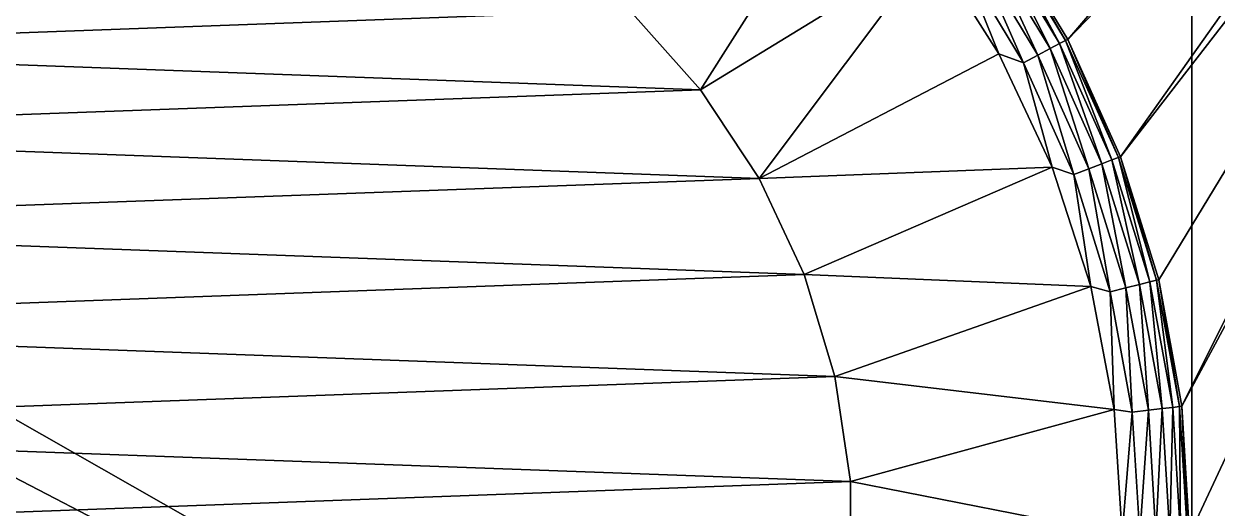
# Model space of a CAD drawing. Extents: x 464 to 15145, y 328 to 7622.
# Drawn here: x 11360 to 12993, y 4012 to 4674 of the extents above; entities that cross this region are included whole.
import ezdxf

# ---------------------------------------------------------------- set-up
doc = ezdxf.new("R2010")
doc.units = 0
doc.layers.get('0').update_dxf_attribs({"linetype": 'CONTINUOUS'})

msp = doc.modelspace()

# ---------------------------------------------------------------- linework, layer by layer
at = {"color": 7}
for points in [[(12944.7, 4150.9, -3744.1), (13577.7, 5418.1, -3744.1), (13656.6, 5475.4, -3744.1), (12944.7, 4150.9, -3744.1)], [(12944.7, 4150.9, -3744.1), (13656.6, 5475.4, -3744.1), (12955.3, 3975.2, -3744.1), (12944.7, 4150.9, -3744.1)], [(12955.3, 3975.2, -3744.1), (13656.6, 5475.4, -3744.1), (13656.6, 2475.1, -3744.1), (12955.3, 3975.2, -3744.1)], [(12860.6, 4492, -3744.1), (13488.6, 5378.4, -3744.1), (13577.7, 5418.1, -3744.1), (12860.6, 4492, -3744.1)], [(12860.6, 4492, -3744.1), (13577.7, 5418.1, -3744.1), (12913, 4324, -3744.1), (12860.6, 4492, -3744.1)], [(12913, 4324, -3744.1), (13577.7, 5418.1, -3744.1), (12944.7, 4150.9, -3744.1), (12913, 4324, -3744.1)], [(12788.4, 4652.5, -3744.1), (13393.3, 5358.2, -3744.1), (13488.6, 5378.4, -3744.1), (12788.4, 4652.5, -3744.1)], [(12788.4, 4652.5, -3744.1), (13488.6, 5378.4, -3744.1), (12860.6, 4492, -3744.1), (12788.4, 4652.5, -3744.1)], [(12697.3, 4803.1, -3744.1), (13393.3, 5358.2, -3744.1), (12788.4, 4652.5, -3744.1), (12697.3, 4803.1, -3744.1)], [(12493, 4909.7, -4.6), (12286, 4583.8, -4.6), (12189, 4692.1, -4.6), (12493, 4909.7, -4.6)], [(12602.3, 4777.6, -4.6), (12286, 4583.8, -4.6), (12493, 4909.7, -4.6), (12602.3, 4777.6, -4.6)], [(12697.3, 4803.1, -96.9), (12785.6, 4651.1, -73.1), (12694.7, 4801.4, -73.1), (12697.3, 4803.1, -96.9)], [(12788.4, 4652.5, -96.9), (12785.6, 4651.1, -73.1), (12697.3, 4803.1, -96.9), (12788.4, 4652.5, -96.9)], [(12788.4, 4652.5, -3744.1), (12788.4, 4652.5, -96.9), (12697.3, 4803.1, -3744.1), (12788.4, 4652.5, -3744.1)], [(12697.3, 4803.1, -3744.1), (12788.4, 4652.5, -96.9), (12697.3, 4803.1, -96.9), (12697.3, 4803.1, -3744.1)], [(10037.7, 4734.4, -4432), (12958.1, 3216.1, -4432), (10182.2, 4797.1, -4432), (10037.7, 4734.4, -4432)], [(10182.2, 4797.1, -4432), (12958.1, 3216.1, -4432), (12958.1, 4734.4, -4432), (10182.2, 4797.1, -4432)], [(12747.5, 4631.1, -17), (12659.3, 4776.9, -17), (12675.1, 4787.8, -31.7), (12747.5, 4631.1, -17)], [(12764.4, 4640, -31.7), (12675.1, 4787.8, -31.7), (12687.1, 4796.1, -50.8), (12764.4, 4640, -31.7)], [(12764.4, 4640, -31.7), (12747.5, 4631.1, -17), (12675.1, 4787.8, -31.7), (12764.4, 4640, -31.7)], [(12777.4, 4646.8, -50.8), (12687.1, 4796.1, -50.8), (12694.7, 4801.4, -73.1), (12777.4, 4646.8, -50.8)], [(12777.4, 4646.8, -50.8), (12764.4, 4640, -31.7), (12687.1, 4796.1, -50.8), (12777.4, 4646.8, -50.8)], [(12785.6, 4651.1, -73.1), (12777.4, 4646.8, -50.8), (12694.7, 4801.4, -73.1), (12785.6, 4651.1, -73.1)], [(12602.3, 4777.6, -4.6), (12366.2, 4462.6, -4.6), (12286, 4583.8, -4.6), (12602.3, 4777.6, -4.6)], [(12694.1, 4632.9, -4.6), (12366.2, 4462.6, -4.6), (12602.3, 4777.6, -4.6), (12694.1, 4632.9, -4.6)], [(12694.1, 4632.9, -4.6), (12602.3, 4777.6, -4.6), (12641, 4764.3, -7.8), (12694.1, 4632.9, -4.6)], [(12727.8, 4620.7, -7.8), (12641, 4764.3, -7.8), (12659.3, 4776.9, -17), (12727.8, 4620.7, -7.8)], [(12747.5, 4631.1, -17), (12727.8, 4620.7, -7.8), (12659.3, 4776.9, -17), (12747.5, 4631.1, -17)], [(12727.8, 4620.7, -7.8), (12694.1, 4632.9, -4.6), (12641, 4764.3, -7.8), (12727.8, 4620.7, -7.8)], [(12189, 4692.1, -3744.1), (10756.3, 4639.7, -3744.1), (10860.9, 4740.6, -3744.1), (12189, 4692.1, -3744.1)], [(10037.7, 3216.1, -4432), (12813.6, 3153.3, -4432), (10037.7, 4734.4, -4432), (10037.7, 3216.1, -4432)], [(12813.6, 3153.3, -4432), (12958.1, 3216.1, -4432), (10037.7, 4734.4, -4432), (12813.6, 3153.3, -4432)], [(12958.1, 4734.4, -4432), (12958.1, 3216.1, -4432), (13109.7, 4691.9, -4432), (12958.1, 4734.4, -4432)], [(12286, 4583.8, -3744.1), (10756.3, 4639.7, -3744.1), (12189, 4692.1, -3744.1), (12286, 4583.8, -3744.1)], [(12189, 4692.1, -3744.1), (12189, 4692.1, -1874.4), (12286, 4583.8, -3744.1), (12189, 4692.1, -3744.1)], [(12286, 4583.8, -3744.1), (12189, 4692.1, -1874.4), (12286, 4583.8, -1874.4), (12286, 4583.8, -3744.1)], [(12286, 4583.8, -4.6), (12286, 4583.8, -1874.4), (12189, 4692.1, -4.6), (12286, 4583.8, -4.6)], [(12189, 4692.1, -4.6), (12286, 4583.8, -1874.4), (12189, 4692.1, -1874.4), (12189, 4692.1, -4.6)], [(13109.7, 4691.9, -4432), (12958.1, 3216.1, -4432), (13109.7, 3258.6, -4432), (13109.7, 4691.9, -4432)], [(12286, 4583.8, -3744.1), (10667.4, 4524.7, -3744.1), (10756.3, 4639.7, -3744.1), (12286, 4583.8, -3744.1)], [(12817.4, 4475.7, -17), (12747.5, 4631.1, -17), (12764.4, 4640, -31.7), (12817.4, 4475.7, -17)], [(12835.3, 4482.5, -31.7), (12764.4, 4640, -31.7), (12777.4, 4646.8, -50.8), (12835.3, 4482.5, -31.7)], [(12835.3, 4482.5, -31.7), (12817.4, 4475.7, -17), (12764.4, 4640, -31.7), (12835.3, 4482.5, -31.7)], [(12849, 4487.7, -50.8), (12777.4, 4646.8, -50.8), (12785.6, 4651.1, -73.1), (12849, 4487.7, -50.8)], [(12849, 4487.7, -50.8), (12835.3, 4482.5, -31.7), (12777.4, 4646.8, -50.8), (12849, 4487.7, -50.8)], [(12788.4, 4652.5, -96.9), (12857.7, 4490.9, -73.1), (12785.6, 4651.1, -73.1), (12788.4, 4652.5, -96.9)], [(12857.7, 4490.9, -73.1), (12849, 4487.7, -50.8), (12785.6, 4651.1, -73.1), (12857.7, 4490.9, -73.1)], [(12860.6, 4492, -96.9), (12857.7, 4490.9, -73.1), (12788.4, 4652.5, -96.9), (12860.6, 4492, -96.9)], [(12860.6, 4492, -3744.1), (12860.6, 4492, -96.9), (12788.4, 4652.5, -3744.1), (12860.6, 4492, -3744.1)], [(12788.4, 4652.5, -3744.1), (12860.6, 4492, -96.9), (12788.4, 4652.5, -96.9), (12788.4, 4652.5, -3744.1)], [(12767.1, 4477.8, -4.6), (12366.2, 4462.6, -4.6), (12694.1, 4632.9, -4.6), (12767.1, 4477.8, -4.6)], [(12767.1, 4477.8, -4.6), (12694.1, 4632.9, -4.6), (12727.8, 4620.7, -7.8), (12767.1, 4477.8, -4.6)], [(12796.6, 4467.8, -7.8), (12727.8, 4620.7, -7.8), (12747.5, 4631.1, -17), (12796.6, 4467.8, -7.8)], [(12817.4, 4475.7, -17), (12796.6, 4467.8, -7.8), (12747.5, 4631.1, -17), (12817.4, 4475.7, -17)], [(12796.6, 4467.8, -7.8), (12767.1, 4477.8, -4.6), (12727.8, 4620.7, -7.8), (12796.6, 4467.8, -7.8)], [(12366.2, 4462.6, -3744.1), (10667.4, 4524.7, -3744.1), (12286, 4583.8, -3744.1), (12366.2, 4462.6, -3744.1)], [(12286, 4583.8, -3744.1), (12286, 4583.8, -1874.4), (12366.2, 4462.6, -3744.1), (12286, 4583.8, -3744.1)], [(12366.2, 4462.6, -3744.1), (12286, 4583.8, -1874.4), (12366.2, 4462.6, -1874.4), (12366.2, 4462.6, -3744.1)], [(12366.2, 4462.6, -4.6), (12366.2, 4462.6, -1874.4), (12286, 4583.8, -4.6), (12366.2, 4462.6, -4.6)], [(12286, 4583.8, -4.6), (12366.2, 4462.6, -1874.4), (12286, 4583.8, -1874.4), (12286, 4583.8, -4.6)], [(12366.2, 4462.6, -3744.1), (10596.3, 4397.9, -3744.1), (10667.4, 4524.7, -3744.1), (12366.2, 4462.6, -3744.1)], [(12860.6, 4492, -96.9), (12909.9, 4323.3, -73.1), (12857.7, 4490.9, -73.1), (12860.6, 4492, -96.9)], [(12913, 4324, -96.9), (12909.9, 4323.3, -73.1), (12860.6, 4492, -96.9), (12913, 4324, -96.9)], [(12913, 4324, -3744.1), (12913, 4324, -96.9), (12860.6, 4492, -3744.1), (12913, 4324, -3744.1)], [(12860.6, 4492, -3744.1), (12913, 4324, -96.9), (12860.6, 4492, -96.9), (12860.6, 4492, -3744.1)], [(12767.1, 4477.8, -4.6), (12427.9, 4331, -4.6), (12366.2, 4462.6, -4.6), (12767.1, 4477.8, -4.6)], [(12820.1, 4314.7, -4.6), (12427.9, 4331, -4.6), (12767.1, 4477.8, -4.6), (12820.1, 4314.7, -4.6)], [(12820.1, 4314.7, -4.6), (12767.1, 4477.8, -4.6), (12796.6, 4467.8, -7.8), (12820.1, 4314.7, -4.6)], [(12846.5, 4307.6, -7.8), (12796.6, 4467.8, -7.8), (12817.4, 4475.7, -17), (12846.5, 4307.6, -7.8)], [(12868.1, 4313, -17), (12817.4, 4475.7, -17), (12835.3, 4482.5, -31.7), (12868.1, 4313, -17)], [(12868.1, 4313, -17), (12846.5, 4307.6, -7.8), (12817.4, 4475.7, -17), (12868.1, 4313, -17)], [(12886.7, 4317.6, -31.7), (12835.3, 4482.5, -31.7), (12849, 4487.7, -50.8), (12886.7, 4317.6, -31.7)], [(12886.7, 4317.6, -31.7), (12868.1, 4313, -17), (12835.3, 4482.5, -31.7), (12886.7, 4317.6, -31.7)], [(12857.7, 4490.9, -73.1), (12900.9, 4321.1, -50.8), (12849, 4487.7, -50.8), (12857.7, 4490.9, -73.1)], [(12900.9, 4321.1, -50.8), (12886.7, 4317.6, -31.7), (12849, 4487.7, -50.8), (12900.9, 4321.1, -50.8)], [(12909.9, 4323.3, -73.1), (12900.9, 4321.1, -50.8), (12857.7, 4490.9, -73.1), (12909.9, 4323.3, -73.1)], [(12427.9, 4331, -3744.1), (10596.3, 4397.9, -3744.1), (12366.2, 4462.6, -3744.1), (12427.9, 4331, -3744.1)], [(12366.2, 4462.6, -3744.1), (12366.2, 4462.6, -1874.4), (12427.9, 4331, -3744.1), (12366.2, 4462.6, -3744.1)], [(12427.9, 4331, -3744.1), (12366.2, 4462.6, -1874.4), (12427.9, 4331, -1874.4), (12427.9, 4331, -3744.1)], [(12427.9, 4331, -4.6), (12427.9, 4331, -1874.4), (12366.2, 4462.6, -4.6), (12427.9, 4331, -4.6)], [(12366.2, 4462.6, -4.6), (12427.9, 4331, -1874.4), (12366.2, 4462.6, -1874.4), (12366.2, 4462.6, -4.6)], [(12846.5, 4307.6, -7.8), (12820.1, 4314.7, -4.6), (12796.6, 4467.8, -7.8), (12846.5, 4307.6, -7.8)], [(12427.9, 4331, -3744.1), (10544.4, 4262.1, -3744.1), (10596.3, 4397.9, -3744.1), (12427.9, 4331, -3744.1)], [(12469.8, 4191.7, -3744.1), (10544.4, 4262.1, -3744.1), (12427.9, 4331, -3744.1), (12469.8, 4191.7, -3744.1)], [(12820.1, 4314.7, -4.6), (12469.8, 4191.7, -4.6), (12427.9, 4331, -4.6), (12820.1, 4314.7, -4.6)], [(12427.9, 4331, -3744.1), (12427.9, 4331, -1874.4), (12469.8, 4191.7, -3744.1), (12427.9, 4331, -3744.1)], [(12469.8, 4191.7, -3744.1), (12427.9, 4331, -1874.4), (12469.8, 4191.7, -1874.4), (12469.8, 4191.7, -3744.1)], [(12469.8, 4191.7, -4.6), (12469.8, 4191.7, -1874.4), (12427.9, 4331, -4.6), (12469.8, 4191.7, -4.6)], [(12427.9, 4331, -4.6), (12469.8, 4191.7, -1874.4), (12427.9, 4331, -1874.4), (12427.9, 4331, -4.6)], [(12852.2, 4146.3, -4.6), (12469.8, 4191.7, -4.6), (12820.1, 4314.7, -4.6), (12852.2, 4146.3, -4.6)], [(12852.2, 4146.3, -4.6), (12820.1, 4314.7, -4.6), (12846.5, 4307.6, -7.8), (12852.2, 4146.3, -4.6)], [(12876.7, 4142.7, -7.8), (12846.5, 4307.6, -7.8), (12868.1, 4313, -17), (12876.7, 4142.7, -7.8)], [(12898.9, 4145.4, -17), (12868.1, 4313, -17), (12886.7, 4317.6, -31.7), (12898.9, 4145.4, -17)], [(12898.9, 4145.4, -17), (12876.7, 4142.7, -7.8), (12868.1, 4313, -17), (12898.9, 4145.4, -17)], [(12900.9, 4321.1, -50.8), (12917.8, 4147.7, -31.7), (12886.7, 4317.6, -31.7), (12900.9, 4321.1, -50.8)], [(12917.8, 4147.7, -31.7), (12898.9, 4145.4, -17), (12886.7, 4317.6, -31.7), (12917.8, 4147.7, -31.7)], [(12909.9, 4323.3, -73.1), (12932.4, 4149.4, -50.8), (12900.9, 4321.1, -50.8), (12909.9, 4323.3, -73.1)], [(12932.4, 4149.4, -50.8), (12917.8, 4147.7, -31.7), (12900.9, 4321.1, -50.8), (12932.4, 4149.4, -50.8)], [(12913, 4324, -96.9), (12941.6, 4150.5, -73.1), (12909.9, 4323.3, -73.1), (12913, 4324, -96.9)], [(12941.6, 4150.5, -73.1), (12932.4, 4149.4, -50.8), (12909.9, 4323.3, -73.1), (12941.6, 4150.5, -73.1)], [(12944.7, 4150.9, -96.9), (12941.6, 4150.5, -73.1), (12913, 4324, -96.9), (12944.7, 4150.9, -96.9)], [(12944.7, 4150.9, -3744.1), (12944.7, 4150.9, -96.9), (12913, 4324, -3744.1), (12944.7, 4150.9, -3744.1)], [(12913, 4324, -3744.1), (12944.7, 4150.9, -96.9), (12913, 4324, -96.9), (12913, 4324, -3744.1)], [(12876.7, 4142.7, -7.8), (12852.2, 4146.3, -4.6), (12846.5, 4307.6, -7.8), (12876.7, 4142.7, -7.8)], [(12469.8, 4191.7, -3744.1), (10512.8, 4120.2, -3744.1), (10544.4, 4262.1, -3744.1), (12469.8, 4191.7, -3744.1)], [(12491, 4047.9, -3744.1), (10512.8, 4120.2, -3744.1), (12469.8, 4191.7, -3744.1), (12491, 4047.9, -3744.1)], [(12852.2, 4146.3, -4.6), (12491, 4047.9, -4.6), (12469.8, 4191.7, -4.6), (12852.2, 4146.3, -4.6)], [(12469.8, 4191.7, -3744.1), (12469.8, 4191.7, -1874.4), (12491, 4047.9, -3744.1), (12469.8, 4191.7, -3744.1)], [(12491, 4047.9, -3744.1), (12469.8, 4191.7, -1874.4), (12491, 4047.9, -1874.4), (12491, 4047.9, -3744.1)], [(12491, 4047.9, -4.6), (12491, 4047.9, -1874.4), (12469.8, 4191.7, -4.6), (12491, 4047.9, -4.6)], [(12469.8, 4191.7, -4.6), (12491, 4047.9, -1874.4), (12469.8, 4191.7, -1874.4), (12469.8, 4191.7, -4.6)], [(12932.4, 4149.4, -50.8), (12928.3, 3975.2, -31.7), (12917.8, 4147.7, -31.7), (12932.4, 4149.4, -50.8)], [(12942.9, 3975.2, -50.8), (12928.3, 3975.2, -31.7), (12932.4, 4149.4, -50.8), (12942.9, 3975.2, -50.8)], [(12941.6, 4150.5, -73.1), (12942.9, 3975.2, -50.8), (12932.4, 4149.4, -50.8), (12941.6, 4150.5, -73.1)], [(12944.7, 4150.9, -96.9), (12952.2, 3975.2, -73.1), (12941.6, 4150.5, -73.1), (12944.7, 4150.9, -96.9)], [(12952.2, 3975.2, -73.1), (12942.9, 3975.2, -50.8), (12941.6, 4150.5, -73.1), (12952.2, 3975.2, -73.1)], [(12955.3, 3975.2, -96.9), (12952.2, 3975.2, -73.1), (12944.7, 4150.9, -96.9), (12955.3, 3975.2, -96.9)], [(12955.3, 3975.2, -3744.1), (12955.3, 3975.2, -96.9), (12944.7, 4150.9, -3744.1), (12955.3, 3975.2, -3744.1)], [(12944.7, 4150.9, -3744.1), (12955.3, 3975.2, -96.9), (12944.7, 4150.9, -96.9), (12944.7, 4150.9, -3744.1)], [(12863, 3975.2, -4.6), (12491, 4047.9, -4.6), (12852.2, 4146.3, -4.6), (12863, 3975.2, -4.6)], [(12863, 3975.2, -4.6), (12852.2, 4146.3, -4.6), (12876.7, 4142.7, -7.8), (12863, 3975.2, -4.6)], [(12886.9, 3975.2, -7.8), (12863, 3975.2, -4.6), (12876.7, 4142.7, -7.8), (12886.9, 3975.2, -7.8)], [(12886.9, 3975.2, -7.8), (12876.7, 4142.7, -7.8), (12898.9, 4145.4, -17), (12886.9, 3975.2, -7.8)], [(12909.1, 3975.2, -17), (12886.9, 3975.2, -7.8), (12898.9, 4145.4, -17), (12909.1, 3975.2, -17)], [(12917.8, 4147.7, -31.7), (12909.1, 3975.2, -17), (12898.9, 4145.4, -17), (12917.8, 4147.7, -31.7)], [(12928.3, 3975.2, -31.7), (12909.1, 3975.2, -17), (12917.8, 4147.7, -31.7), (12928.3, 3975.2, -31.7)], [(10512.8, 4120.2, -3744.1), (12491, 4047.9, -3744.1), (10502.1, 3975.2, -3744.1), (10512.8, 4120.2, -3744.1)], [(10502.1, 3975.2, -3744.1), (12491, 4047.9, -3744.1), (12491, 3902.6, -3744.1), (10502.1, 3975.2, -3744.1)], [(12863, 3975.2, -4.6), (12491, 3902.6, -4.6), (12491, 4047.9, -4.6), (12863, 3975.2, -4.6)], [(12491, 4047.9, -3744.1), (12491, 4047.9, -1874.4), (12491, 3902.6, -3744.1), (12491, 4047.9, -3744.1)], [(12491, 3902.6, -3744.1), (12491, 4047.9, -1874.4), (12491, 3902.6, -1874.4), (12491, 3902.6, -3744.1)], [(12491, 3902.6, -4.6), (12491, 3902.6, -1874.4), (12491, 4047.9, -4.6), (12491, 3902.6, -4.6)], [(12491, 4047.9, -4.6), (12491, 3902.6, -1874.4), (12491, 4047.9, -1874.4), (12491, 4047.9, -4.6)]]:
    msp.add_3dface(points, dxfattribs=at)

doc.saveas('drawing.dxf')
